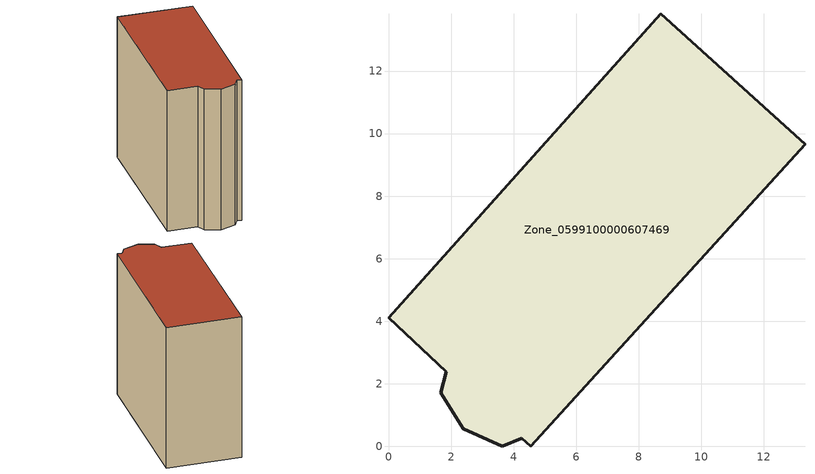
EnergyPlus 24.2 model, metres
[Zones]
Zone_0599100000607469
 floor ground (C_G): 8.7,13.84 13.31,9.66 4.55,0 4.26,0.27 3.63,0.01 2.39,0.56 1.67,1.72 1.85,2.39 0,4.12 z0
 wall outside (C_F): 1.85,2.39 1.67,1.72 2.39,0.56 3.63,0.01 4.26,0.27 4.55,0 13.31,9.66 8.7,13.84 0,4.12 1.85,2.39 z0:12.52
 roof outside (C_R): 4.55,0 13.31,9.66 8.7,13.84 0,4.12 1.85,2.39 1.67,1.72 2.39,0.56 3.63,0.01 4.26,0.27 z12.52
[BUILDING]
Pand.0599100000607469: North Axis=0; Terrain=City; Loads Convergence Tolerance Value=0.04; Temperature Convergence Tolerance Value=0.4; Solar Distribution=FullExterior; Maximum Number of Warmup Days=25; Minimum Number of Warmup Days=1
[Site:Location]
Rotterdam.The.Hague.AP_ZH_NLD Design_Conditions: Latitude=51.96; Longitude=4.45; Time Zone=1; Elevation=-4.5
[SITE:GROUNDTEMPERATURE:BUILDINGSURFACE]
18, 18, 18, 18, 18, 18, 18, 18, 18, 18, 18, 18
[MATERIAL] Thermal Absorptance=0.9; Solar Absorptance=0.7; Visible Absorptance=0.7
Name | Roughness | Thickness | Conductivity | Density | Specific Heat
G.TI.1946 | MediumSmooth | 0.15 | 1 | 540 | 1210
F.TI.1946 | Rough | 0.3 | 0.857143 | 1920 | 840
R.TI.1946 | MediumRough | 0.2 | 0.1 | 1500 | 1000
[CONSTRUCTION]
C_G: G.TI.1946
C_F: F.TI.1946
C_R: R.TI.1946
[ZONE]
Zone_0599100000607469: Type=1; Multiplier=1; Ceiling Height=Autocalculate; Volume=Autocalculate; Floor Area=autocalculate; Part of Total Floor Area=Yes
[ZONEINFILTRATION:DESIGNFLOWRATE]
Infil_Zone_0599100000607469: Zone or ZoneList or Space or SpaceList=Zone_0599100000607469; Schedule=AlwaysOn; Design Flow Rate Calculation Method=Flow/Area; Flow Rate per Floor Area=0.003; Constant Term Coefficient=1; Temperature Term Coefficient=0; Velocity Term Coefficient=0; Velocity Squared Term Coefficient=0
[HVACTEMPLATE:ZONE:IDEALLOADSAIRSYSTEM]
Zone_0599100000607469: Maximum Heating Supply Air Temperature=50; Minimum Cooling Supply Air Temperature=13; Maximum Heating Supply Air Humidity Ratio=0.0156; Minimum Cooling Supply Air Humidity Ratio=0.0077; Heating Limit=NoLimit; Cooling Limit=NoLimit; Dehumidification Control Type=ConstantSensibleHeatRatio; Cooling Sensible Heat Ratio=0.7; Dehumidification Setpoint=60; Humidification Control Type=None; Humidification Setpoint=30; Outdoor Air Method=None; Outdoor Air Flow Rate per Person=0.00944; Outdoor Air Flow Rate per Zone Floor Area=0; Outdoor Air Flow Rate per Zone=0; Demand Controlled Ventilation Type=None; Outdoor Air Economizer Type=NoEconomizer; Heat Recovery Type=None; Sensible Heat Recovery Effectiveness=0.7; Latent Heat Recovery Effectiveness=0.65
[ZONECONTROL:THERMOSTAT]
ThermostatControl_Zone_0599100000607469: Zone or ZoneList=Zone_0599100000607469; Control Type Schedule=DualSetpointControlType; Control 1=Thermostat_Zone_0599100000607469; Temperature Difference Between Cutout And Setpoint=0
[THERMOSTATSETPOINT:DUALSETPOINT]
Thermostat_Zone_0599100000607469: Heating Setpoint Temperature Schedule=HeatingSetpoint_Zone_0599100000607469; Cooling Setpoint Temperature Schedule=CoolingSetpoint_Zone_0599100000607469
[SCHEDULE:COMPACT]
HeatingSetpoint_Zone_0599100000607469: Through: 12/31, For: AllDays, Until: 24:00, 21
CoolingSetpoint_Zone_0599100000607469: Through: 12/31, For: AllDays, Until: 24:00, 24
DualSetpointControlType: Through: 12/31, For: AllDays, Until: 24:00, 4
AlwaysOn: Through: 12/31, For: AllDays, Until: 24:00, 1
